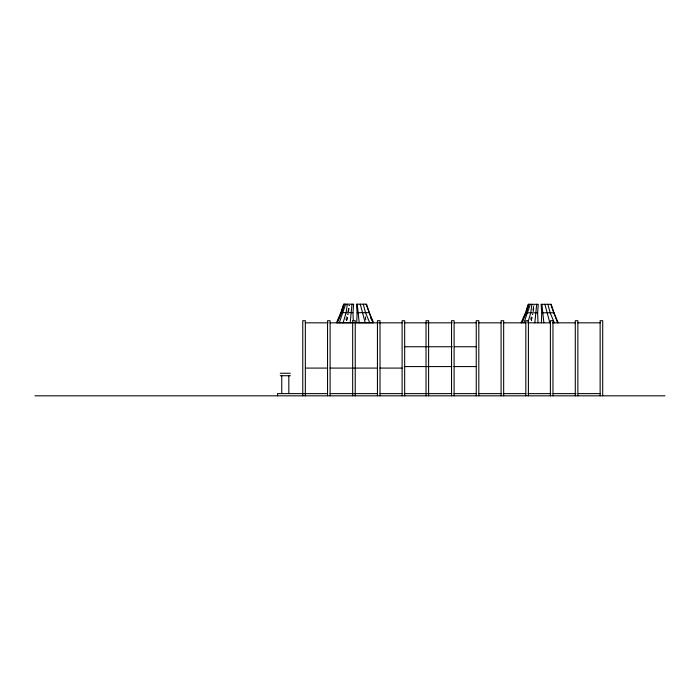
<?xml version="1.0" encoding="UTF-8"?>
<svg xmlns="http://www.w3.org/2000/svg" width="700" height="700" viewBox="0 0 700 700"><rect width="100%" height="100%" fill="white"/><g stroke="black" fill="none" stroke-linecap="round" stroke-linejoin="round"><path stroke-width="0.53" stroke-dasharray="3.5 2.62" d="M348.338 311.605L348.819 305.244M532.98 311.727L533.461 305.366M346.649 320.696L347.646 313.67M348.766 311.605L349.676 305.244M531.291 320.819L532.289 313.793M533.418 311.727L534.319 305.366M347.961 311.605L349.029 305.244M532.962 309.61L533.671 305.366M346.692 320.696L348.066 313.67M531.335 320.819L532.709 313.793M346.824 320.696L348.399 313.67M531.466 320.819L533.041 313.793M347.83 311.727L349.571 305.121M532.971 309.96L534.214 305.244M345.686 319.69L346.771 315.683M530.329 319.821L531.414 315.805M365.155 316.68L366.345 320.696M365.12 316.68L365.899 320.696"/><path stroke-width="1.05" d="M357.096 312.664L356.729 322.709L373.581 322.709L369.267 312.664L366.537 304.185L356.457 304.185L357.096 312.664L369.267 312.664M541.371 322.831L541.739 312.786L541.1 304.308L551.18 304.308L553.91 312.786L558.224 322.831M350.192 322.709L352.03 304.185M534.835 322.831L536.673 304.308M353.281 320.696L352.984 312.664L353.623 304.185L343.543 304.185L340.812 312.664L336.499 322.709L353.351 322.709M537.994 322.831L537.626 312.786L538.265 304.308L528.185 304.308L525.455 312.786L521.141 322.831M343.14 322.709L346.124 312.664L347.305 304.185M528.08 321.825L530.766 312.786L531.947 304.308M337.207 322.709L341.618 312.664L344.251 304.185M345.66 304.185L339.308 322.709M521.85 322.831L526.26 312.786L528.894 304.308M530.303 304.308L523.95 322.831M341.565 311.727L343.989 304.185M526.514 310.905L528.631 304.308M337.986 320.696L341.267 312.664L340.812 312.664M522.226 321.825L523.451 318.815M524.265 316.803L525.499 313.793M341.618 312.664L345.879 312.664M346.124 312.664L352.984 312.664M525.455 312.786L525.91 312.786M526.26 312.786L530.521 312.786M530.766 312.786L537.626 312.786M541.739 312.786L553.91 312.786M305.34 322.831L328.169 322.831M330.102 322.831L402.106 322.831M404.285 322.831L452.261 322.831M454.44 322.831L476.245 322.831M478.809 322.831L501.086 322.831M503.659 322.831L525.971 322.831M527.782 322.831L550.392 322.831M552.545 322.831L575.295 322.831M577.867 322.831L600.136 322.831M404.285 346.754L452.261 346.754M454.44 346.754L476.245 346.754M404.267 366.572L451.806 366.572M453.968 366.572L476.648 366.572M305.34 368.086L327.539 368.086M330.102 368.086L377.44 368.086M380.012 368.086L402.106 368.086M280.271 373.249L290.299 373.249M280.271 375.725L290.299 375.725M327.539 393.61L277.524 393.61L277.524 395.815M330.102 393.61L377.44 393.61M380.012 393.61L402.106 393.61M404.267 393.61L451.806 393.61M453.968 393.61L476.648 393.61M478.809 393.61L501.769 393.61M503.956 393.61L525.814 393.61M528.001 393.61L550.952 393.61M553.14 393.61L576.091 393.61M578.279 393.61L600.136 393.61M35 395.815L665 395.815M370.466 317.231L371.674 319.97M554.347 322.831L550.148 312.786L547.907 304.308M369.705 322.709L365.505 312.664L363.265 304.185M557.55 322.831L550.734 304.308M372.908 322.709L366.091 304.185M549.85 322.831L544.898 304.308M365.207 322.709L360.255 304.185M541.887 304.308L543.856 322.831M357.245 304.185L359.214 322.709M602.709 395.815L602.709 320.714L600.136 320.714L600.136 395.815M577.867 395.815L577.867 320.714L575.295 320.714L575.295 395.815M552.965 395.815L552.965 320.714L550.392 320.714L550.392 395.815M528.404 395.815L528.404 320.714L525.831 320.714L525.831 395.815M503.659 395.815L503.659 320.714L501.086 320.714L501.086 395.815M478.809 395.815L478.809 320.714L476.245 320.714L476.245 395.815M454.099 395.815L454.099 320.714L451.535 320.714L451.535 395.815M428.601 395.815L428.601 320.714L426.029 320.714L426.029 395.815M404.67 395.815L404.67 320.714L402.106 320.714L402.106 395.815M380.012 395.815L380.012 320.714L377.44 320.714L377.44 395.815M355.241 395.815L355.241 320.714L352.669 320.714L352.669 395.815M330.102 395.815L330.102 320.714L327.539 320.714L327.539 395.815M305.34 395.815L305.34 320.714L302.767 320.714L302.767 395.815M288.82 375.725L288.82 393.61M281.75 375.725L281.75 393.61"/></g></svg>
